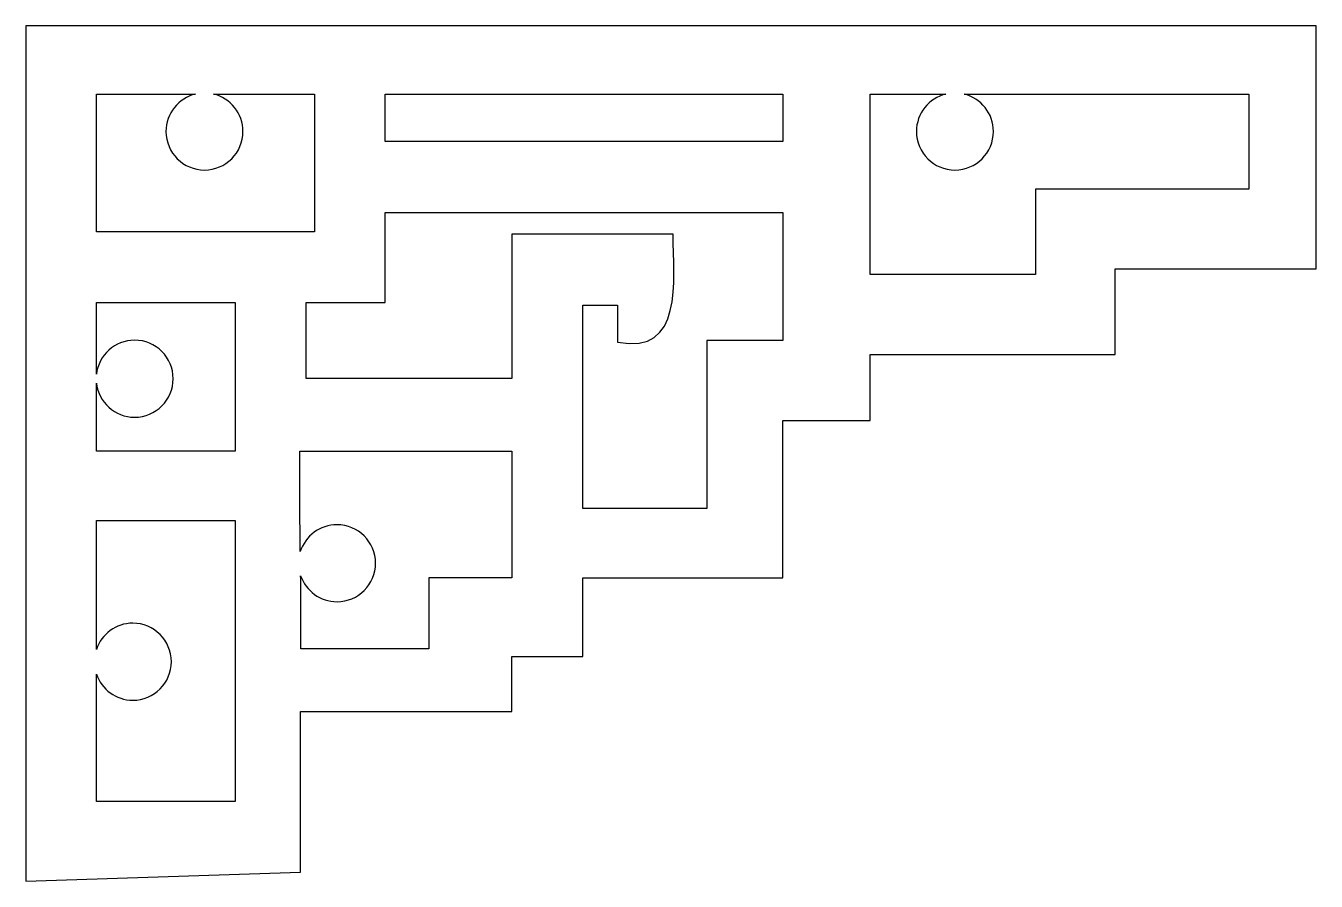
# Model space of a CAD drawing. Header units: centimetres. Extents: x -9.9 to 10, y -8.2 to 5.
import ezdxf

# ---------------------------------------------------------------- set-up
doc = ezdxf.new("R2010")
doc.units = ezdxf.units.CM
doc.header["$MEASUREMENT"] = 0
doc.layers.add('layer 1', color=7, linetype='Continuous')

msp = doc.modelspace()

# ---------------------------------------------------------------- linework, layer by layer
at = {"layer": 'layer 1', "color": 242}
for points, knots in [([(-9.9253, -8.18482), (-9.9253, -8.18482), (-9.9253, 5.0271), (-9.9253, 5.0271), (-9.9253, 5.0271), (-9.9253, 5.0271), (10.00789, 5.0271), (10.00789, 5.0271), (10.00789, 5.0271), (10.00789, 5.0271), (10.00789, 1.27339), (10.00789, 1.27339), (10.00789, 1.27339), (10.00789, 1.27339), (6.905, 1.27339), (6.905, 1.27339), (6.905, 1.27339), (6.905, 1.27339), (6.905, -0.04881), (6.905, -0.04881), (6.905, -0.04881), (6.905, -0.04881), (3.11582, -0.04881), (3.11582, -0.04881), (3.11582, -0.04881), (3.11582, -0.04881), (3.11582, -1.06763), (3.11582, -1.06763), (3.11582, -1.06763), (3.11582, -1.06763), (1.77127, -1.06763), (1.77127, -1.06763), (1.77127, -1.06763), (1.77127, -1.06763), (1.77127, -3.49833), (1.77127, -3.49833), (1.77127, -3.49833), (1.77127, -3.49833), (-1.32277, -3.49833), (-1.32277, -3.49833), (-1.32277, -3.49833), (-1.32277, -3.49833), (-1.32277, -4.71259), (-1.32277, -4.71259), (-1.32277, -4.71259), (-1.32277, -4.71259), (-2.41827, -4.71259), (-2.41827, -4.71259), (-2.41827, -4.71259), (-2.41827, -4.71259), (-2.41827, -5.56512), (-2.41827, -5.56512), (-2.41827, -5.56512), (-2.41827, -5.56512), (-5.68404, -5.56517), (-5.68404, -5.56517), (-5.68404, -5.56517), (-5.68404, -5.56517), (-5.68404, -8.04789), (-5.68404, -8.04789), (-5.68404, -8.04789), (-5.68404, -8.04789), (-9.9253, -8.18482), (-9.9253, -8.18482)], [0, 0, 0, 0, 0.05882353, 0.05882353, 0.05882353, 0.05882353, 0.11764706, 0.11764706, 0.11764706, 0.11764706, 0.17647059, 0.17647059, 0.17647059, 0.17647059, 0.23529412, 0.23529412, 0.23529412, 0.23529412, 0.29411765, 0.29411765, 0.29411765, 0.29411765, 0.35294118, 0.35294118, 0.35294118, 0.35294118, 0.41176471, 0.41176471, 0.41176471, 0.41176471, 0.47058824, 0.47058824, 0.47058824, 0.47058824, 0.52941176, 0.52941176, 0.52941176, 0.52941176, 0.58823529, 0.58823529, 0.58823529, 0.58823529, 0.64705882, 0.64705882, 0.64705882, 0.64705882, 0.70588235, 0.70588235, 0.70588235, 0.70588235, 0.76470588, 0.76470588, 0.76470588, 0.76470588, 0.82352941, 0.82352941, 0.82352941, 0.82352941, 0.88235294, 0.88235294, 0.88235294, 0.88235294, 1, 1, 1, 1]), ([(-7.0247, 3.97247), (-6.76447, 3.9091), (-6.57023, 3.67382), (-6.57023, 3.39452), (-6.57023, 3.39452), (-6.57023, 3.0669), (-6.83743, 2.7997), (-7.16505, 2.7997), (-7.16505, 2.7997), (-7.4927, 2.7997), (-7.7599, 3.0669), (-7.7599, 3.39452), (-7.7599, 3.39452), (-7.7599, 3.67382), (-7.56579, 3.9091), (-7.30553, 3.97247), (-7.30553, 3.97247), (-7.59823, 3.97247), (-8.00359, 3.97247), (-8.83506, 3.97247), (-8.83506, 3.97247), (-8.83506, 3.97247), (-8.83506, 1.84703), (-8.83506, 1.84703), (-8.83506, 1.84703), (-8.83506, 1.84703), (-5.46787, 1.84703), (-5.46787, 1.84703), (-5.46787, 1.84703), (-5.46787, 1.84703), (-5.46787, 3.97247), (-5.46787, 3.97247), (-5.46787, 3.97247), (-6.3957, 3.97247), (-6.7082, 3.97247), (-7.0247, 3.97247)], [0, 0, 0, 0, 0.1, 0.1, 0.1, 0.1, 0.2, 0.2, 0.2, 0.2, 0.3, 0.3, 0.3, 0.3, 0.4, 0.4, 0.4, 0.4, 0.5, 0.5, 0.5, 0.5, 0.6, 0.6, 0.6, 0.6, 0.7, 0.7, 0.7, 0.7, 0.8, 0.8, 0.8, 0.8, 1, 1, 1, 1]), ([(1.77127, 3.23774), (1.77127, 3.23774), (1.77127, 3.97247), (1.77127, 3.97247), (1.77127, 3.97247), (1.77127, 3.97247), (-4.37237, 3.97247), (-4.37237, 3.97247), (-4.37237, 3.97247), (-4.37237, 3.97247), (-4.37237, 3.23774), (-4.37237, 3.23774), (-4.37237, 3.23774), (-4.37237, 3.23774), (1.77127, 3.23774), (1.77127, 3.23774)], [0, 0, 0, 0, 0.2, 0.2, 0.2, 0.2, 0.4, 0.4, 0.4, 0.4, 0.6, 0.6, 0.6, 0.6, 1, 1, 1, 1]), ([(4.56762, 3.97247), (4.82786, 3.9091), (5.02209, 3.67382), (5.02209, 3.39452), (5.02209, 3.39452), (5.02209, 3.0669), (4.75489, 2.7997), (4.42727, 2.7997), (4.42727, 2.7997), (4.09962, 2.7997), (3.83243, 3.0669), (3.83243, 3.39452), (3.83243, 3.39452), (3.83243, 3.67382), (4.02653, 3.9091), (4.2868, 3.97247), (4.2868, 3.97247), (3.89757, 3.97247), (3.54597, 3.97247), (3.11577, 3.97247), (3.11577, 3.97247), (3.11577, 3.97247), (3.11577, 1.18365), (3.11577, 1.18365), (3.11577, 1.18365), (3.11577, 1.18365), (5.67254, 1.18365), (5.67254, 1.18365), (5.67254, 1.18365), (5.67254, 1.18365), (5.67254, 2.50587), (5.67254, 2.50587), (5.67254, 2.50587), (5.67254, 2.50587), (8.96509, 2.50587), (8.96509, 2.50587), (8.96509, 2.50587), (8.96509, 2.50587), (8.96509, 3.97247), (8.96509, 3.97247), (8.96509, 3.97247), (6.54575, 3.97247), (5.41897, 3.97247), (4.56762, 3.97247)], [0, 0, 0, 0, 0.08333333, 0.08333333, 0.08333333, 0.08333333, 0.16666667, 0.16666667, 0.16666667, 0.16666667, 0.25, 0.25, 0.25, 0.25, 0.33333333, 0.33333333, 0.33333333, 0.33333333, 0.41666667, 0.41666667, 0.41666667, 0.41666667, 0.5, 0.5, 0.5, 0.5, 0.58333333, 0.58333333, 0.58333333, 0.58333333, 0.66666667, 0.66666667, 0.66666667, 0.66666667, 0.75, 0.75, 0.75, 0.75, 0.83333333, 0.83333333, 0.83333333, 0.83333333, 1, 1, 1, 1]), ([(-5.59467, 0.75151), (-5.59467, 0.75151), (-5.59467, -0.4192), (-5.59467, -0.4192), (-5.59467, -0.4192), (-5.59467, -0.4192), (-2.41829, -0.4192), (-2.41829, -0.4192), (-2.41829, -0.4192), (-2.41829, -0.4192), (-2.41829, 1.80835), (-2.41829, 1.80835), (-2.41829, 1.80835), (-2.41829, 1.80835), (0.07485, 1.80835), (0.07485, 1.80835), (0.07485, 1.80835), (0.07623, 1.08611), (0.24196, -0.05788), (-0.78427, 0.1394), (-0.78427, 0.1394), (-0.78427, 0.1394), (-0.78427, 0.71282), (-0.78427, 0.71282), (-0.78427, 0.71282), (-0.78427, 0.71282), (-1.32277, 0.71282), (-1.32277, 0.71282), (-1.32277, 0.71282), (-1.32277, 0.71282), (-1.32277, -2.42666), (-1.32277, -2.42666), (-1.32277, -2.42666), (-1.32277, -2.42666), (0.59312, -2.42666), (0.59312, -2.42666), (0.59312, -2.42666), (0.59312, -2.42666), (0.59312, 0.16483), (0.59312, 0.16483), (0.59312, 0.16483), (0.59312, 0.16483), (1.77127, 0.16483), (1.77127, 0.16483), (1.77127, 0.16483), (1.77127, 0.16483), (1.77127, 2.14222), (1.77127, 2.14222), (1.77127, 2.14222), (1.77127, 2.14222), (-4.37237, 2.14222), (-4.37237, 2.14222), (-4.37237, 2.14222), (-4.37237, 2.14222), (-4.37237, 0.75151), (-4.37237, 0.75151), (-4.37237, 0.75151), (-4.37237, 0.75151), (-5.59467, 0.75151), (-5.59467, 0.75151)], [0, 0, 0, 0, 0.0625, 0.0625, 0.0625, 0.0625, 0.125, 0.125, 0.125, 0.125, 0.1875, 0.1875, 0.1875, 0.1875, 0.25, 0.25, 0.25, 0.25, 0.3125, 0.3125, 0.3125, 0.3125, 0.375, 0.375, 0.375, 0.375, 0.4375, 0.4375, 0.4375, 0.4375, 0.5, 0.5, 0.5, 0.5, 0.5625, 0.5625, 0.5625, 0.5625, 0.625, 0.625, 0.625, 0.625, 0.6875, 0.6875, 0.6875, 0.6875, 0.75, 0.75, 0.75, 0.75, 0.8125, 0.8125, 0.8125, 0.8125, 0.875, 0.875, 0.875, 0.875, 1, 1, 1, 1]), ([(-8.24405, 0.17137), (-7.91643, 0.17137), (-7.64923, -0.09583), (-7.64923, -0.42348), (-7.64923, -0.42348), (-7.64923, -0.7511), (-7.91643, -1.0183), (-8.24405, -1.0183), (-8.24405, -1.0183), (-8.5488, -1.0183), (-8.80127, -0.78718), (-8.83506, -0.49123), (-8.83506, -0.49123), (-8.83506, -0.79785), (-8.83506, -1.00942), (-8.83506, -1.54133), (-8.83506, -1.54133), (-8.83506, -1.54133), (-6.6902, -1.54133), (-6.6902, -1.54133), (-6.6902, -1.54133), (-6.6902, -1.54133), (-6.6902, 0.75151), (-6.6902, 0.75151), (-6.6902, 0.75151), (-6.6902, 0.75151), (-8.83506, 0.75151), (-8.83506, 0.75151), (-8.83506, 0.75151), (-8.83506, 0.20154), (-8.83506, -0.11929), (-8.83506, -0.35582), (-8.83506, -0.35582), (-8.80127, -0.05985), (-8.5488, 0.17137), (-8.24405, 0.17137)], [0, 0, 0, 0, 0.1, 0.1, 0.1, 0.1, 0.2, 0.2, 0.2, 0.2, 0.3, 0.3, 0.3, 0.3, 0.4, 0.4, 0.4, 0.4, 0.5, 0.5, 0.5, 0.5, 0.6, 0.6, 0.6, 0.6, 0.7, 0.7, 0.7, 0.7, 0.8, 0.8, 0.8, 0.8, 1, 1, 1, 1]), ([(-5.11772, -2.6783), (-4.7901, -2.6783), (-4.5229, -2.94549), (-4.5229, -3.27314), (-4.5229, -3.27314), (-4.5229, -3.60076), (-4.7901, -3.86796), (-5.11772, -3.86796), (-5.11772, -3.86796), (-5.377, -3.86796), (-5.59841, -3.70068), (-5.67954, -3.4685), (-5.67954, -3.4685), (-5.67629, -3.72584), (-5.67386, -4.05314), (-5.67442, -4.59425), (-5.67442, -4.59425), (-5.67442, -4.59425), (-3.70117, -4.59447), (-3.70117, -4.59447), (-3.70117, -4.59447), (-3.70117, -4.59447), (-3.70117, -3.49833), (-3.70117, -3.49833), (-3.70117, -3.49833), (-3.70117, -3.49833), (-2.41829, -3.49833), (-2.41829, -3.49833), (-2.41829, -3.49833), (-2.41829, -3.49833), (-2.41829, -1.54133), (-2.41829, -1.54133), (-2.41829, -1.54133), (-2.41829, -1.54133), (-5.69356, -1.54133), (-5.69356, -1.54133), (-5.69356, -1.54133), (-5.69356, -2.0954), (-5.68952, -2.82169), (-5.68515, -3.09465), (-5.68515, -3.09465), (-5.60903, -2.85379), (-5.3832, -2.6783), (-5.11772, -2.6783)], [0, 0, 0, 0, 0.08333333, 0.08333333, 0.08333333, 0.08333333, 0.16666667, 0.16666667, 0.16666667, 0.16666667, 0.25, 0.25, 0.25, 0.25, 0.33333333, 0.33333333, 0.33333333, 0.33333333, 0.41666667, 0.41666667, 0.41666667, 0.41666667, 0.5, 0.5, 0.5, 0.5, 0.58333333, 0.58333333, 0.58333333, 0.58333333, 0.66666667, 0.66666667, 0.66666667, 0.66666667, 0.75, 0.75, 0.75, 0.75, 0.83333333, 0.83333333, 0.83333333, 0.83333333, 1, 1, 1, 1]), ([(-8.27172, -4.19996), (-7.9441, -4.19996), (-7.6769, -4.46716), (-7.6769, -4.79481), (-7.6769, -4.79481), (-7.6769, -5.12243), (-7.9441, -5.38963), (-8.27172, -5.38963), (-8.27172, -5.38963), (-8.53257, -5.38963), (-8.75519, -5.22028), (-8.83506, -4.98589), (-8.83506, -4.98589), (-8.83506, -4.98589), (-8.83506, -6.95236), (-8.83506, -6.95236), (-8.83506, -6.95236), (-8.83506, -6.95236), (-6.69022, -6.95236), (-6.69022, -6.95236), (-6.69022, -6.95236), (-6.69022, -4.79067), (-6.69022, -5.61039), (-6.69022, -2.61312), (-6.69022, -2.61312), (-6.69022, -2.61312), (-8.83506, -2.61312), (-8.83506, -2.61312), (-8.83506, -2.61312), (-8.83506, -2.61312), (-8.83506, -4.6038), (-8.83506, -4.6038), (-8.83506, -4.6038), (-8.75519, -4.3694), (-8.53257, -4.19996), (-8.27172, -4.19996)], [0, 0, 0, 0, 0.1, 0.1, 0.1, 0.1, 0.2, 0.2, 0.2, 0.2, 0.3, 0.3, 0.3, 0.3, 0.4, 0.4, 0.4, 0.4, 0.5, 0.5, 0.5, 0.5, 0.6, 0.6, 0.6, 0.6, 0.7, 0.7, 0.7, 0.7, 0.8, 0.8, 0.8, 0.8, 1, 1, 1, 1])]:
    msp.add_open_spline(points, degree=3, knots=knots, dxfattribs=at)

doc.saveas('drawing.dxf')
